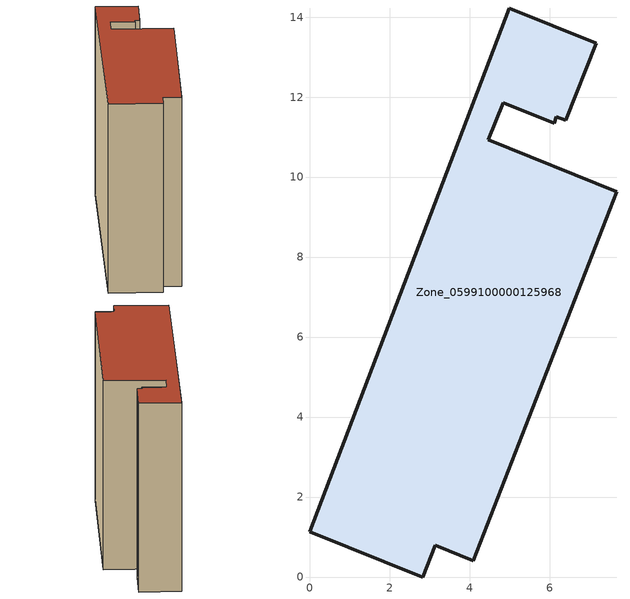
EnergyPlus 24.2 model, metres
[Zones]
Zone_0599100000125968
 floor ground (C_G): 4.46,10.93 7.68,9.64 4.09,0.41 3.14,0.79 2.82,0 0,1.13 4.99,14.23 7.17,13.35 6.41,11.42 6.16,11.51 6.11,11.35 4.84,11.86 z3.98
 wall outside (C_F): 2.82,0 3.14,0.79 4.09,0.41 7.68,9.64 4.46,10.93 4.84,11.86 6.11,11.35 6.16,11.51 6.41,11.42 7.17,13.35 4.99,14.23 0,1.13 2.82,0 z3.98:15.22
 roof outside (C_R): 6.11,11.35 6.16,11.51 6.41,11.42 7.17,13.35 4.99,14.23 0,1.13 2.82,0 3.14,0.79 4.09,0.41 7.68,9.64 4.46,10.93 4.84,11.86 z15.22
[BUILDING]
Pand.0599100000125968: North Axis=0; Terrain=City; Loads Convergence Tolerance Value=0.04; Temperature Convergence Tolerance Value=0.4; Solar Distribution=FullExterior; Maximum Number of Warmup Days=25; Minimum Number of Warmup Days=1
[Site:Location]
Rotterdam.The.Hague.AP_ZH_NLD Design_Conditions: Latitude=51.96; Longitude=4.45; Time Zone=1; Elevation=-4.5
[SITE:GROUNDTEMPERATURE:BUILDINGSURFACE]
18, 18, 18, 18, 18, 18, 18, 18, 18, 18, 18, 18
[MATERIAL] Thermal Absorptance=0.9; Solar Absorptance=0.7; Visible Absorptance=0.7
Name | Roughness | Thickness | Conductivity | Density | Specific Heat
G.TI.1975-1991 | MediumSmooth | 0.15 | 0.288461 | 540 | 1210
F.TI.1975-1991 | Rough | 0.3 | 0.230769 | 1920 | 840
R.TI.1975-1991 | MediumRough | 0.2 | 0.153846 | 1500 | 1000
[CONSTRUCTION]
C_G: G.TI.1975-1991
C_F: F.TI.1975-1991
C_R: R.TI.1975-1991
[ZONE]
Zone_0599100000125968: Type=1; Multiplier=1; Ceiling Height=Autocalculate; Volume=Autocalculate; Floor Area=autocalculate; Part of Total Floor Area=Yes
[ZONEINFILTRATION:DESIGNFLOWRATE]
Infil_Zone_0599100000125968: Zone or ZoneList or Space or SpaceList=Zone_0599100000125968; Schedule=AlwaysOn; Design Flow Rate Calculation Method=Flow/Area; Flow Rate per Floor Area=0.003; Constant Term Coefficient=1; Temperature Term Coefficient=0; Velocity Term Coefficient=0; Velocity Squared Term Coefficient=0
[HVACTEMPLATE:ZONE:IDEALLOADSAIRSYSTEM]
Zone_0599100000125968: Maximum Heating Supply Air Temperature=50; Minimum Cooling Supply Air Temperature=13; Maximum Heating Supply Air Humidity Ratio=0.0156; Minimum Cooling Supply Air Humidity Ratio=0.0077; Heating Limit=NoLimit; Cooling Limit=NoLimit; Dehumidification Control Type=ConstantSensibleHeatRatio; Cooling Sensible Heat Ratio=0.7; Dehumidification Setpoint=60; Humidification Control Type=None; Humidification Setpoint=30; Outdoor Air Method=None; Outdoor Air Flow Rate per Person=0.00944; Outdoor Air Flow Rate per Zone Floor Area=0; Outdoor Air Flow Rate per Zone=0; Demand Controlled Ventilation Type=None; Outdoor Air Economizer Type=NoEconomizer; Heat Recovery Type=None; Sensible Heat Recovery Effectiveness=0.7; Latent Heat Recovery Effectiveness=0.65
[ZONECONTROL:THERMOSTAT]
ThermostatControl_Zone_0599100000125968: Zone or ZoneList=Zone_0599100000125968; Control Type Schedule=DualSetpointControlType; Control 1=Thermostat_Zone_0599100000125968; Temperature Difference Between Cutout And Setpoint=0
[THERMOSTATSETPOINT:DUALSETPOINT]
Thermostat_Zone_0599100000125968: Heating Setpoint Temperature Schedule=HeatingSetpoint_Zone_0599100000125968; Cooling Setpoint Temperature Schedule=CoolingSetpoint_Zone_0599100000125968
[SCHEDULE:COMPACT]
HeatingSetpoint_Zone_0599100000125968: Through: 12/31, For: AllDays, Until: 24:00, 21
CoolingSetpoint_Zone_0599100000125968: Through: 12/31, For: AllDays, Until: 24:00, 24
DualSetpointControlType: Through: 12/31, For: AllDays, Until: 24:00, 4
AlwaysOn: Through: 12/31, For: AllDays, Until: 24:00, 1
